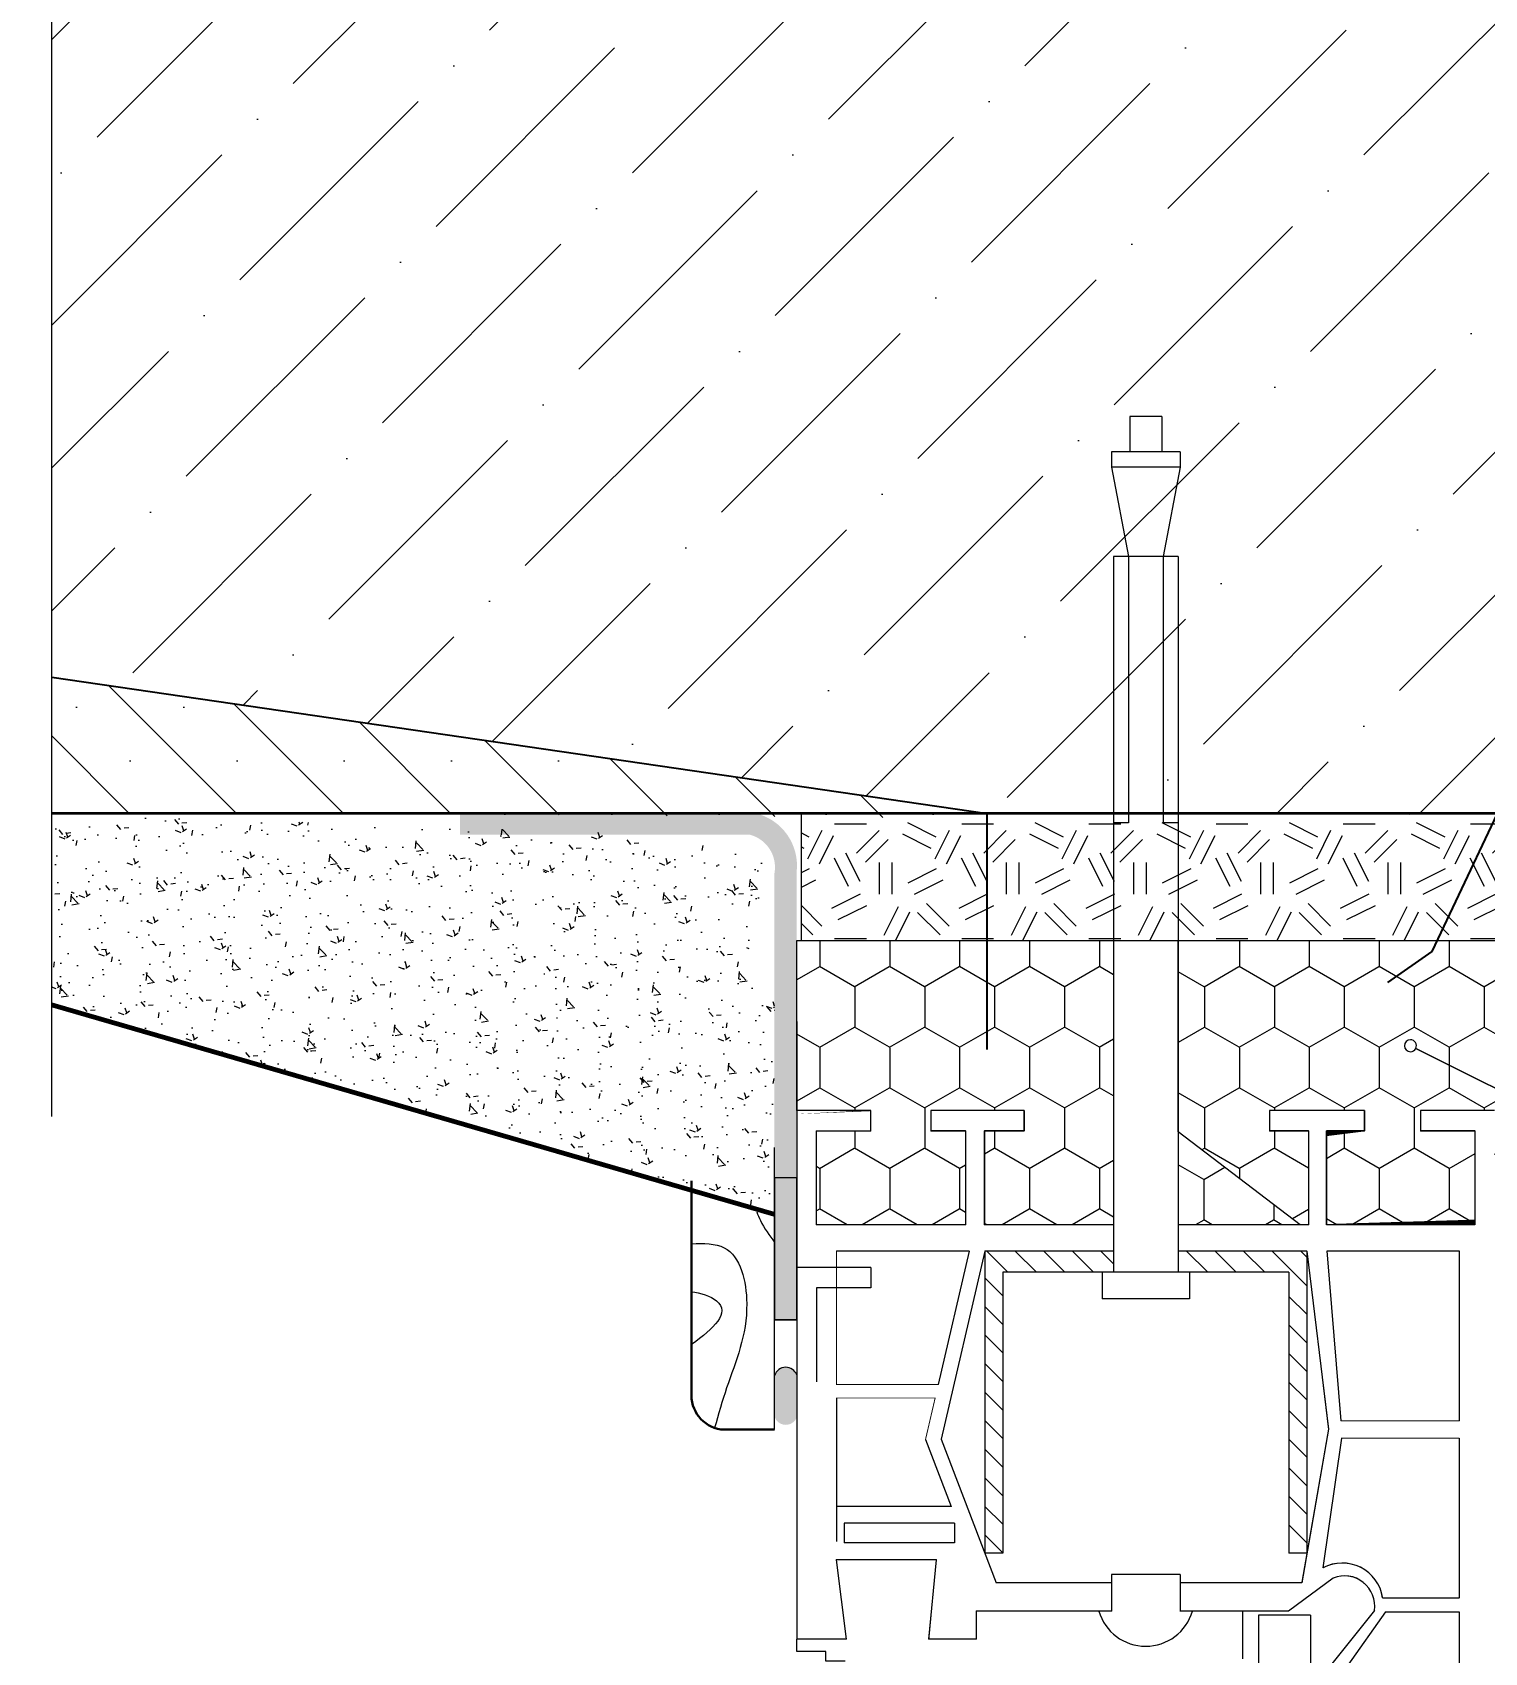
# Model space of a CAD drawing. Header units: millimetres. Extents: x -136099598 to 11807193, y 0 to 779331.
# Drawn here: x 728210 to 730851, y 209261 to 212207 of the extents above; entities that cross this region are included whole.
import ezdxf
from ezdxf import colors
from ezdxf.entities.mleader import LeaderData, LeaderLine
from ezdxf.math import Vec2, Vec3

# ---------------------------------------------------------------- set-up
doc = ezdxf.new("R2010")
doc.units = ezdxf.units.MM
doc.header["$MEASUREMENT"] = 0
doc.layers.get('0').update_dxf_attribs({"color": 250, "lineweight": 9})
doc.layers.add('!!_для разрезов', color=7, linetype='Continuous')
doc.layers.add('Тонкая', color=7, linetype='Continuous')
for name, color, linetype, lineweight in [('+АР_Размеры', 252, 'Continuous', 9), ('_Линии для надписей', 5, 'Continuous', 9), ('_Штриховки', 250, 'Continuous', 13), ('АР_Отметки', 250, 'Continuous', 15), ('АР_Тонкие', 250, 'Continuous', 5), ('Рисунок', 6, 'Continuous', 35)]:
    doc.layers.add(name, color=color, linetype=linetype, lineweight=lineweight)
doc.styles.add('ISOCPEUR', font='isocpeur.ttf', dxfattribs={"width": 0.7})
doc.styles.add('Архитект', font='isocpeur.ttf', dxfattribs={"width": 0.8, "oblique": 8})
pattern_1 = [(270, (3836507.613060115, 2311564.631555776), (-63.60792787741789, -110.1721891731625), [73.44812611544162, -146.8962522308832]), (150, (3836507.613060115, 2311564.631555776), (-63.6079506757947, 110.1721760105135), [73.44812611544165, -146.8962522308833]), (210, (3836507.613060115, 2311564.631555776), (-127.2158785532126, -1.31626489917398e-05), [-146.8962522308833, 73.44812611544164])]
pattern_2 = [(135, (1630519.890746716, -151023.6521776656), (25.96783402083678, 25.96783402083678), [])]

# ---------------------------------------------------------------- blocks, each defined once
blk = doc.blocks.new('_DotSmall')
at = {"color": 0, "linetype": 'ByBlock', "const_width": 0.5}
blk.add_lwpolyline([(-0.0625, 0, 1), (0.0625, 0, 1)], format="xyb", close=True, dxfattribs=at)

msp = doc.modelspace()

# ---------------------------------------------------------------- hatches: boundary and pattern name
at = {"layer": '!!_для разрезов', "linetype": 'Continuous', "lineweight": 18}
h = msp.add_hatch(dxfattribs=at)
h.set_pattern_fill('SACNCR', color=253, scale=57.8331701696391, angle=7.016709298534877e-15)
h.set_pattern_definition([(135, (1694585.744162425, -921542.336077366), (97.3793775781379, 97.37937757813788), []), (135, (1694488.364670494, -921542.336077366), (97.3793775781379, 97.37937757813788), [0, -137.7152364664531])])
h.paths.add_polyline_path([(727886.3988712018, 210786.7098110981), (727886.3988712018, 211086.6591351835), (727054.831874294, 211207.7352899332), (727056.7164387791, 210786.7098110981)])
h.paths.add_polyline_path([(728245.0312343133, 211034.4422631142), (728245.0312343133, 210786.7098110984), (728831.169118237, 210786.7098110981), (729946.4903827752, 210777.7456883978), (729946.4903827752, 210786.7098110981)])
h = msp.add_hatch()
h.set_pattern_fill('AR-CONC', scale=0.578331701696391, angle=180, style=0)
h.set_pattern_definition([(130, (3835161.538818704, 2299670.944540394), (-105.3631696434527, -9.218078463198156), [11.01721891731624, -121.1894080904787]), (184.9999999999999, (3835161.538818704, 2299670.944540394), (20.38204351909726, 110.4941133984508), [8.813775133853005, -96.95152647238305]), (79.549, (3835152.758586809, 2299670.176371311), (-84.98150703999897, 101.275532062545), [9.363190250464568, -102.9950927551102]), (133.8158, (3835161.538818704, 2299700.32379084), (-156.773603013371, -24.31441105661179), [16.52582837597437, -181.784112135718]), (83.3644, (3835148.474363398, 2299698.297605724), (-137.2983949087879, 143.0940427810676), [14.0447853756968, -154.4926391326646]), (188.8159999999999, (3835161.538818704, 2299700.32379084), (-137.2986096709334, 143.0937894547496), [13.22066270077952, -145.4272897085747]), (159, (3835146.849193483, 2299692.978978229), (-87.68369145769101, -59.14339134866303), [11.01721891731624, -121.1894080904787]), (214, (3835146.849193483, 2299692.978978229), (-35.74207222258333, 106.5217398795181), [8.813775133852994, -96.95152647238291]), (108.5486, (3835139.542261596, 2299688.050377634), (-123.4255222771582, 47.3785857107588), [9.363190250464564, -102.9950927551102]), (142.5, (3835161.538818704, 2299670.944540394), (-1.786237173779766, 48.90085951851511), [0, -95.77635645453589, 0, -98.42048899469182, 0, -97.31876710296017]), (172.5, (3835161.538818704, 2299670.944540394), (-38.64392912636365, 57.93760231148565), [0, -56.11436835219733, 0, -93.5729126710725, 0, -37.09130368829798]), (212.5, (3835194.296682953, 2299670.944540394), (-78.41633963688317, -3.313114261865813), [0, -36.72406305772081, 0, -114.5790767400889, 0, -152.0376210589641]), (222.4999999999999, (3835208.986308177, 2299670.944540394), (-85.6678015418692, 14.7049458274755), [0, -47.74128197503705, 0, -76.09225865559753, 0, -107.9687453896992])])
h.paths.add_polyline_path([(728245.0312343133, 210438.6058944619), (729559.9073502305, 210057.6134042055), (729559.9073502305, 210452.8694214427), (729505.1921552221, 210497.9675625679), (729548.4074805228, 210713.5801442353), (729260.3612888189, 210751.2225442873), (728245.0312343133, 210786.7098110981)])
for points in [[(729559.637787262, 210678.1805280832), (729559.637787262, 210123.5585425127), (729599.9993248022, 210123.5585425129), (729599.9993248022, 210337.1915726323), (729599.9993248065, 210680.4839277643, 0.3762167090353287), (729526.3675886765, 210786.7098110981), (728987.3322619381, 210786.7098110981), (728987.3322619381, 210748.0099078897), (729514.8338037834, 210748.0099078897, -0.3911648548225131)], [(729559.9073502305, 210123.8286003649), (729559.9073502305, 209866.0689276359), (729600.268887775, 209866.0689276359), (729600.268887775, 210123.8286003649)], [(729559.9073502305, 209689.3971940224, 0.6975752236174447), (729600.2688877729, 209688.6628636211), (729600.2688877729, 209765.8165103826, 0.6975752236097307), (729559.9073502305, 209765.0821799813)]]:
    msp.add_hatch(color=256).paths.add_polyline_path(points)
at = {"ltscale": 100}
h = msp.add_hatch(dxfattribs=at)
h.set_pattern_fill('HONEY', color=256, scale=23.13326806785564, angle=270, style=0)
h.set_pattern_definition(pattern_1)
h.paths.add_polyline_path([(729600.268887775, 210555.3771304197), (729600.268887775, 210408.357515721), (729600.268887775, 210246.2396238376), (729735.0289505916, 210246.239623838), (729735.0289505916, 210209.4925070295), (729635.8794744456, 210209.4925070295), (729635.8794744456, 210038.6688990816), (729907.2278359074, 210038.6688990816), (729907.2278359074, 210209.4925070289), (729843.8182156301, 210209.4925070289), (729843.8182156301, 210246.2396238376), (730014.0226618624, 210246.2396238365), (730014.0226618624, 210209.4925070295), (729941.8719814192, 210209.4925070289), (729941.8719814192, 210038.6688990816), (730176.4278663843, 210038.6688990816), (730176.4278663843, 210555.3771304197)])
h = msp.add_hatch(dxfattribs=at)
h.set_pattern_fill('HONEY', color=256, scale=23.13326806785564, angle=270, style=0)
h.set_pattern_definition(pattern_1)
h.paths.add_polyline_path([(730993.8277942856, 210555.3771304197), (730993.8277942856, 210225.6124372593), (730726.2965923052, 210359.5147331657, 0.5576704513889396), (730716.5511728103, 210375.290360334, 1.793173723821583), (730726.2965923052, 210359.5147331654), (730993.8277942856, 210225.612437259), (730993.8277942856, 210115.4251504061), (730869.2553755345, 210115.4251504061), (730869.2553755345, 210246.2396238372), (730734.9569884285, 210246.2396238372), (730734.9569884285, 210209.4925070284), (730833.5832321022, 210209.4925070284), (730833.5832321001, 210038.6688990819), (730563.632209132, 210038.6688990822), (730563.632209134, 210209.4925070289), (730632.7235185165, 210209.4925070284), (730632.7235185165, 210246.2396238383), (730459.9152212616, 210246.2396238378), (730459.9152212616, 210209.4925070289), (730531.1548616332, 210209.4925070289), (730531.1548616332, 210038.6688990822), (730516.2091261519, 210038.6688990819), (730294.1367061974, 210207.4454411574), (730294.1367061974, 210555.3771304194)])
h = msp.add_hatch(dxfattribs=at)
h.set_pattern_fill('HONEY', color=256, scale=23.13326806785564, angle=270, style=0)
h.set_pattern_definition([(270, (1630519.890746716, -151023.6521776656), (-63.60792787741789, -110.1721891731625), [73.44812611544162, -146.8962522308832]), (150, (1630519.890746716, -151023.6521776656), (-63.6079506757947, 110.1721760105135), [73.44812611544165, -146.8962522308833]), (210, (1630519.890746716, -151023.6521776656), (-127.2158785532126, -1.31626489888285e-05), [-146.8962522308833, 73.44812611544164])])
h.paths.add_polyline_path([(730294.1367061974, 210038.6688990822), (730294.1367061974, 210207.4454411576), (730516.2091261498, 210038.6688990822)])
at = {"linetype": 'Continuous'}
h = msp.add_hatch(dxfattribs=at)
h.set_pattern_fill('ANSI31', color=256, scale=11.56663403392782, angle=180, style=0)
h.set_pattern_definition(pattern_2)
h.paths.add_polyline_path([(729942.469082007, 209441.5766963479), (729975.0572316756, 209441.576696349), (729975.0572316778, 209952.4054758326), (730176.4278663843, 209952.4054758326), (730176.4278663843, 209990.927224427), (729942.469082007, 209990.927224427)])
h = msp.add_hatch(dxfattribs=at)
h.set_pattern_fill('ANSI31', color=256, scale=11.56663403392782, angle=180, style=0)
h.set_pattern_definition(pattern_2)
h.paths.add_polyline_path([(730528.0954905746, 209990.927224427), (730294.1367061974, 209990.927224427), (730294.1367061974, 209952.4054758326), (730495.507340906, 209952.4054758326), (730495.507340906, 209441.5766963484), (730528.0954905746, 209441.5766963484)])
at = {"layer": '_Штриховки'}
h = msp.add_hatch(dxfattribs=at)
h.set_pattern_fill('ANSI36', color=256, scale=57.8331701696391, angle=90, style=0)
h.set_pattern_definition([(225, (742544.4551627224, 312966.1401426559), (-357.0577177865056, -97.37937757813788), [459.0507882215102, -91.81015764430201, 0, -91.81015764430201])])
h.paths.add_polyline_path([(727886.3988712018, 211088.8508101828), (727886.3988712018, 212696.8081285732), (728178.8145040638, 212696.8081285732), (727593.9832383356, 212929.9405601445), (727886.3988712018, 212929.9405601445), (727886.3988712018, 217350.8267686598), (727043.6597176851, 217350.8267686598), (727043.6597176808, 211212.4501980652)])
h.paths.add_polyline_path([(728245.0312343133, 212696.8081285732), (728245.0312343133, 211036.2523989542), (729946.4903827752, 210786.7098110981), (730874.7846958019, 210786.7098110981), (731565.8191475249, 212179.3325487831), (731565.8191475355, 213399.4891977951), (730032.7915546445, 213399.4891977951), (729946.042152584, 213486.2385998796), (730032.7915546637, 213572.9880019641), (731565.8191475355, 213572.9880019641), (731565.8191475355, 219166.4270603726), (728245.0312343133, 219166.4270603726), (728245.0312343133, 212929.9405601445), (727952.6156014471, 212929.9405601445), (728537.4468671753, 212696.8081285732)])
h = msp.add_hatch(dxfattribs=at)
h.set_pattern_fill('GEOL2', color=256, scale=231.3326806785564, angle=90, style=0, pattern_type=2)
h.set_pattern_definition([(270, (695535.6955830411, 231285.9768209445), (-231.3326806785564, -231.3326806785563), [57.83317016963908, -173.4995105089172]), (270, (695512.5623149909, 231285.9768209445), (-231.3326806785564, -231.3326806785563), [57.83317016963908, -173.4995105089172]), (180, (695489.4290469046, 231147.1772125373), (-231.3326806785564, 231.3326806785563), [57.8331701696391, -173.4995105089173]), (180, (695489.4290469046, 231124.0439444685), (-231.3326806785564, 231.3326806785563), [57.8331701696391, -173.4995105089173]), (225, (695512.5623149909, 231112.4773104355), (-231.3326806829574, -1.151851331320359e-14), [57.83317016963906, -269.3206441797905]), (225, (695528.7556026382, 231096.2840227881), (-231.3326806829574, -1.151851331320359e-14), [57.83317016963906, -269.3206441797905]), (135, (695408.4626086673, 231170.3104806053), (-1.15185133132036e-14, 231.3326806829573), [57.83317016963908, -269.3206441797906]), (135, (695392.26932102, 231154.1171929578), (-1.15185133132036e-14, 231.3326806829573), [57.83317016963908, -269.3206441797906]), (243.4349488, (695408.4626086673, 231112.4773104355), (-9.254800312412962e-08, -231.3326806785781), [57.83317016963887, -459.4424291292455]), (243.4349488, (695429.2825499456, 231103.2240032073), (-9.254800312412962e-08, -231.3326806785781), [57.83317016963887, -459.4424291292455]), (243.4349488, (695315.9295363966, 231205.0103827071), (-9.254800312412962e-08, -231.3326806785781), [57.83317016963887, -459.4424291292455]), (243.4349488, (695336.749477675, 231195.7570754799), (-9.254800312412962e-08, -231.3326806785781), [57.83317016963887, -459.4424291292455]), (206.56505118, (695477.862412871, 231228.143650775), (-231.3326806785781, -1.179764019254149e-08), [57.83317016963896, -459.4424291292463]), (206.56505118, (695489.4290469046, 231207.3237095138), (-231.3326806785781, -1.179764019254149e-08), [57.83317016963896, -459.4424291292463]), (206.56505118, (695396.8959746509, 231253.5902456496), (-231.3326806785781, -1.179764019254149e-08), [57.83317016963896, -459.4424291292463]), (206.56505118, (695385.3293406173, 231274.4101869107), (-231.3326806785781, -1.179764019254149e-08), [57.83317016963896, -459.4424291292463]), (153.4349488, (695376.0760333725, 231080.0907351407), (-231.3326806785781, 9.254808017339008e-08), [57.83317016963905, -459.4424291292471]), (153.4349488, (695385.3293406173, 231100.9106764017), (-231.3326806785781, 9.254808017339008e-08), [57.83317016963905, -459.4424291292471]), (116.56505118, (695477.862412871, 231251.2769188427), (-1.179771724180202e-08, 231.332680678578), [57.83317016963908, -459.4424291292472]), (116.56505118, (695457.0424716288, 231242.0236116156), (-1.179771724180202e-08, 231.332680678578), [57.83317016963908, -459.4424291292472])])
h.paths.add_polyline_path([(729607.9776393811, 210786.7098110981), (729607.9776393811, 210555.3771155882), (730993.8277942835, 210555.3771155882), (730993.8277942835, 210786.7098110981)])

# ---------------------------------------------------------------- linework, layer by layer
at = {"layer": '!!_для разрезов', "color": 251, "linetype": 'Continuous', "lineweight": 18, "elevation": -1.338492306646507e-10}
for points in [[(729946.4903827752, 210786.7098110981), (730714.5647215712, 210785.2541140401), (730874.7846958019, 210786.7098110981), (731525.3359284062, 212163.1392611354), (731565.8191475249, 212179.3325487828), (731565.8191475249, 210786.7098110981), (729946.4903827752, 210786.7098110981)], [(728245.0312343133, 210786.7098110981), (728831.169118237, 210786.7098110981), (728831.169118237, 210786.7098110981), (729946.4903827752, 210786.7098110981), (728245.0312343133, 211034.4422631142)]]:
    msp.add_lwpolyline(points, dxfattribs=at)
at = {"layer": '+АР_Размеры', "ltscale": 100, "elevation": -1.338492306646507e-10}
msp.add_lwpolyline([(728245.0312343133, 210235.5217809288), (728245.0312343133, 212696.8081285729), (728537.4468671753, 212696.8081285729), (727952.6156014471, 212929.9405601445), (728245.0312343133, 212929.9405601445), (728245.0312343133, 219182.5350347877)], dxfattribs=at)
for p, q in [((730206.0920698717, 211508.3747975348), (730206.0920698717, 211444.1106890097)), ((730264.47250271, 211508.3747975348), (730206.0920698717, 211508.3747975348)), ((730264.47250271, 211508.3747975348), (730264.47250271, 211444.1106890097)), ((730172.7344606791, 211444.1106890097), (730172.7344606791, 211416.5936972955)), ((730297.8301119024, 211444.1106890097), (730172.7344606791, 211444.1106890097)), ((730297.8301119024, 211444.1106890097), (730297.8301119024, 211416.5936972955)), ((730172.7344606791, 211416.5936972955), (730203.7036675143, 211253.5825488205)), ((730297.8301119024, 211416.5936972955), (730172.7344606791, 211416.5936972955)), ((730297.8301119024, 211416.5936972955), (730266.8609050673, 211253.5825488205)), ((730176.4278663843, 211253.5825488205), (730176.4278663843, 209952.405475832)), ((730294.1367061974, 211253.5825488205), (730176.4278663843, 211253.5825488205)), ((730203.7036675143, 211253.58254882), (730203.7036675143, 210769.4242412918)), ((730266.8609050673, 211253.58254882), (730266.8609050673, 210769.4242412913)), ((730294.1367061974, 211253.5825488205), (730294.1367061974, 209952.405475832)), ((730203.7036675143, 210769.4242412913), (730176.4278663843, 210769.4242412913)), ((730294.1367061974, 210769.4242412913), (730266.8609050673, 210769.4242412913)), ((729600.268887775, 210408.3575157208), (729600.2688877729, 209285.419298219)), ((730014.0226618624, 210246.2396238372), (729843.8182156301, 210246.2396238378)), ((729843.8182156301, 210246.2396238372), (729843.8182156301, 210209.4925070287)), ((730014.0226618624, 210246.2396238372), (730014.0226618624, 210209.4925070287)), ((730632.7235185165, 210246.2396238378), (730459.9152212616, 210246.2396238378)), ((730459.9152212616, 210246.2396238372), (730459.9152212616, 210209.4925070287)), ((730632.7235185165, 210246.2396238372), (730632.7235185165, 210209.4925070287)), ((730869.2553755345, 210246.2396238372), (730734.9569884285, 210246.2396238378)), ((730734.9569884285, 210246.2396238372), (730734.9569884285, 210209.4925070287)), ((729907.2278359074, 210209.4925070298), (729843.8182156301, 210209.4925070292)), ((729907.2278359074, 210209.4925070287), (729907.2278359074, 210038.6688990816)), ((730014.0226618624, 210209.4925070292), (729941.8719814192, 210209.4925070298)), ((729941.8719814192, 210209.4925070287), (729941.8719814192, 210038.6688990816)), ((730531.1548616332, 210209.4925070287), (730459.9152212616, 210209.4925070287)), ((730531.1548616332, 210209.4925070287), (730531.1548616332, 210038.6688990816)), ((730632.7235185165, 210209.4925070281), (730563.632209132, 210209.4925070287)), ((730563.632209132, 210209.4925070287), (730563.632209132, 210038.6688990816)), ((730833.5832321022, 210209.4925070287), (730734.9569884264, 210209.4925070281)), ((730833.5832321022, 210209.4925070287), (730833.5832321022, 210038.6688990816)), ((729559.9073502305, 209666.5432003102), (729559.9073502305, 210179.4485029645)), ((729559.9073502305, 209666.5432003102), (729559.9073502305, 210179.4485029645)), ((729907.2278359074, 210038.6688990816), (729635.8794744456, 210038.6688990816)), ((730176.4278663843, 210038.6688990816), (729941.8719814192, 210038.6688990816)), ((730531.1548616332, 210038.6688990822), (730294.1367061974, 210038.6688990816)), ((730833.5832321022, 210038.6688990816), (730563.632209132, 210038.6688990822)), ((729913.9005888808, 209990.9272244266), (729672.2348979327, 209990.9272244266)), ((729913.9005888808, 209990.9272244266), (729857.616877547, 209748.3534175495)), ((729942.469082007, 209990.9272244266), (729863.0793263803, 209648.7700568725)), ((729942.469082007, 209990.9272244266), (729942.469082007, 209441.5766963484)), ((730176.4278663843, 209990.9272244266), (729942.469082007, 209990.9272244272)), ((730528.0954905746, 209990.9272244262), (730294.1367061974, 209990.9272244266)), ((730528.0954905746, 209990.9272244262), (730528.0954905746, 209441.5766963484)), ((730528.0954905746, 209990.9272244262), (730567.3687045684, 209666.8631418614)), ((730590.5017356344, 209682.3452743392), (730564.8818113946, 209991.0802099255)), ((730564.8818113946, 209991.0802099255), (730805.4333249531, 209991.0802099255)), ((730805.4333249531, 209991.0802099255), (730805.4333249531, 209682.3452743397)), ((729735.0289505916, 209960.7831645902), (729600.2688877729, 209960.7831645896)), ((729735.0289505916, 209960.7831645896), (729735.0289505916, 209924.0360477811)), ((730495.507340906, 209952.4054758323), (729975.0572316778, 209952.4054758323)), ((729975.0572316778, 209952.4054758323), (729975.0572316756, 209441.5766963484)), ((730156.0341112162, 209952.4054758328), (730156.0341112162, 209903.878475616)), ((730314.5304613656, 209952.4054758328), (730314.5304613656, 209903.878475616)), ((730495.507340906, 209952.4054758323), (730495.507340906, 209441.5766963484)), ((729735.0289505916, 209924.0360477815), (729635.8794744456, 209924.0360477811)), ((729635.8794744456, 209924.0360477811), (729635.8794744456, 209753.2124398338)), ((730314.5304613656, 209903.878475616), (730156.0341112162, 209903.878475616)), ((729600.2688877729, 209866.0689276361), (729559.9073502305, 209866.0689276359)), ((729672.2348979327, 209723.7329512777), (729672.2348979327, 209526.6876288406)), ((729672.2348979327, 209705.470765179), (729672.2348979327, 209462.8969583021)), ((730567.3687045684, 209666.8631418614), (730518.7487892292, 209387.9603785392)), ((729834.3576024817, 209648.1096567184), (729880.882573632, 209526.6876288406)), ((729863.0793263803, 209648.7700568725), (729963.0131108203, 209387.9603785403)), ((730591.1357702808, 209650.7384702888), (730557.3657307861, 209414.8144330934)), ((730805.4333249531, 209650.7384702888), (730805.4333249531, 209360.5045810238)), ((729880.882573632, 209526.6876288406), (729672.2348979327, 209526.6876288406)), ((729887.006439671, 209495.8763493839), (729686.614557477, 209495.8763493839)), ((729686.614557477, 209495.8763493839), (729686.614557477, 209460.699883696)), ((729887.006439671, 209495.8763493842), (729887.006439671, 209460.6998836965)), ((729887.006439671, 209460.699883696), (729686.614557477, 209460.6998836965)), ((729975.0572316778, 209441.576696349), (729942.469082007, 209441.5766963484)), ((730528.0954905746, 209441.5766963484), (730495.507340906, 209441.576696349)), ((729854.1720629572, 209429.7560168086), (729671.9578925056, 209429.7560168086)), ((729671.9578925056, 209429.7560168086), (729689.9475502835, 209285.419298219)), ((729840.6418867249, 209285.4192982195), (729854.1720629572, 209429.7560168086)), ((730172.765239059, 209402.8509670868), (730172.765239059, 209336.1594886491)), ((730297.7993335227, 209402.8509670868), (730172.765239059, 209402.8509670868)), ((730297.7993335227, 209402.8509670868), (730297.7993335227, 209336.1594886491)), ((730172.765239059, 209387.9603785392), (729963.0131108203, 209387.9603785403)), ((730518.7487892292, 209387.9603785392), (730297.7993335227, 209387.9603785387)), ((730576.1036090618, 209396.4561732389), (730494.6517019151, 209336.1594886491)), ((730665.8903017468, 209360.5045810238), (730805.4333249531, 209360.5045810238)), ((730172.765239059, 209336.1594886497), (729926.3843001621, 209336.1594886491)), ((729926.3843001621, 209336.1594886491), (729926.3843001621, 209285.4192982195)), ((730494.6517019151, 209336.1594886491), (730297.7993335227, 209336.1594886497)), ((730651.0797448698, 209337.3119794063), (730568.9630246989, 209234.6077145552)), ((730670.9502675614, 209334.6602307607), (730602.7330641937, 209237.9224003616)), ((730670.9502675614, 209334.6602307607), (730805.4333249531, 209334.6602307607)), ((730805.4333249531, 209334.6602307607), (730805.4333249531, 209138.1554570854)), ((729689.9475502835, 209285.4192982195), (729600.2688877729, 209285.419298219)), ((729926.3843001621, 209285.4192982195), (729840.6418867249, 209285.419298219))]:
    msp.add_line(p, q)
at = {"ltscale": 100}
msp.add_line((729600.268887775, 210301.3979270984), (729600.268887775, 210555.3771304194), dxfattribs=at)
at = {"lineweight": 30}
for p, q in [((729408.8766041478, 209734.1668703868), (729408.8766041478, 210118.9212471895)), ((729559.9073502305, 209666.5432003102), (729462.0370235975, 209666.5432003102))]:
    msp.add_line(p, q, dxfattribs=at)
at = {"lineweight": 15}
for p, q in [((730411.4897782876, 209249.2970687993), (730411.4897782876, 209336.1594886497)), ((730534.678977129, 209329.1481503049), (730534.678977129, 209224.1385088728))]:
    msp.add_line(p, q, dxfattribs=at)
at = {"color": 7, "elevation": -1.338492306646507e-10}
msp.add_lwpolyline([(729843.8182156301, 210246.2396238372), (729843.8182156301, 210209.4925070287), (729907.2278359074, 210209.4925070287), (729907.2278359074, 210038.6688990816), (729635.8794744456, 210038.6688990816), (729635.8794744456, 210209.4925070292), (729735.0289505916, 210209.4925070292), (729735.0289505916, 210246.2396238378), (729600.268887775, 210246.2396238372), (729600.268887775, 210408.3575157208), (729600.268887775, 210555.3771304194), (730176.4278663843, 210555.3771304194), (730176.4278663843, 210038.6688990816), (729941.8719814192, 210038.6688990816), (729941.8719814192, 210209.4925070287), (730014.0226618624, 210209.4925070292), (730014.0226618624, 210246.2396238362), (729843.8182156301, 210246.2396238372)], close=True, dxfattribs=at)
msp.add_lwpolyline([(730869.2553755345, 210246.2396238372), (730734.9569884285, 210246.2396238372), (730734.9569884285, 210209.4925070281), (730833.5832321022, 210209.4925070281), (730833.5832321001, 210038.6688990816), (730563.632209132, 210038.6688990822), (730563.632209134, 210209.4925070287), (730632.7235185165, 210209.4925070281), (730632.7235185165, 210246.2396238378), (730459.9152212616, 210246.2396238372), (730459.9152212616, 210209.4925070287), (730531.1548616332, 210209.4925070287), (730531.1548616332, 210038.6688990822), (730516.2091261519, 210038.6688990822), (730294.1367061974, 210207.4454411574), (730294.1367061974, 210555.3771304194), (730294.1367061974, 210555.3771304194), (730993.8277942835, 210555.3771304194)], dxfattribs=at)
at = {"elevation": -1.338492306646507e-10}
for points, const_width in [([(729559.9073502305, 210057.6134042055), (728245.0312343133, 210438.6058944619)], 8.674975525445864), ([(730172.765239059, 209387.9603785392), (730172.765239059, 209336.1594886497), (729926.3843001621, 209336.1594886491), (729926.3843001621, 209285.4192982195), (729840.6418867249, 209285.419298219), (729854.1720629572, 209429.7560168086), (729671.9578925056, 209429.7560168086), (729689.9475502835, 209285.419298219), (729600.2688877729, 209285.419298219), (729600.2688877686, 210246.2396238372), (729735.0289505916, 210246.2396238378), (729735.0289505916, 210209.4925070292), (729635.8794744456, 210209.4925070292), (729635.8794744456, 210038.6688990816), (729907.2278359074, 210038.6688990816), (729907.2278359074, 210209.4925070287), (729843.8182156301, 210209.4925070287), (729843.8182156301, 210246.2396238372), (730014.0226618624, 210246.2396238362), (730014.0226618624, 210209.4925070292), (729941.8719814192, 210209.4925070287), (729941.8719814192, 210038.6688990816), (730176.4278663843, 210038.6688990816), (730176.4278663843, 209990.9272244266), (729942.469082007, 209990.9272244272), (729863.0793263803, 209648.7700568725), (729963.0131108203, 209387.9603785403), (730172.765239059, 209387.9603785392)], 1.734995105089173), ([(729913.9005888808, 209990.9272244266), (729857.616877547, 209748.35341755), (729672.2348979327, 209748.35341755), (729672.2348979327, 209990.9272244266), (729913.9005888808, 209990.9272244266)], 1.734995105089173), ([(730805.4333249531, 209991.0802099255), (730805.4333249531, 209682.3452743397), (730590.5017356344, 209682.3452743392), (730564.8818113946, 209991.0802099255), (730805.4333249531, 209991.0802099255)], 1.734995105089173), ([(729851.9042606952, 209723.7329512783), (729834.3576024817, 209648.1096567184), (729880.882573632, 209526.6876288406), (729672.2348979327, 209526.6876288406), (729672.2348979327, 209723.7329512777), (729851.9042606952, 209723.7329512783)], 1.734995105089173), ([(729887.006439671, 209495.8763493842), (729887.006439671, 209460.699883696), (729686.614557477, 209460.699883696), (729686.614557477, 209495.8763493839), (729887.006439671, 209495.8763493842)], 1.734995105089173)]:
    msp.add_lwpolyline(points, dxfattribs=dict(at, const_width=const_width))
at = {"color": 7, "elevation": -1.338492306646507e-10}
msp.add_lwpolyline([(730993.8277942856, 210225.6124372587), (730726.2965923052, 210359.5147331657, 0.5576704513889394), (730716.5511728103, 210375.290360334, 1), (730716.5511728103, 210353.4944843262, 0.2839686329144758), (730726.2965923052, 210359.5147331657), (730993.8277942856, 210225.6124372587)], format="xyb", dxfattribs=at)
at = {"const_width": 1.734995105089173, "elevation": -1.338492306646507e-10}
for points in [[(730869.2553755345, 210246.2396238372), (730734.9569884285, 210246.2396238372), (730734.9569884264, 210209.4925070281), (730833.5832321022, 210209.4925070281), (730833.5832321001, 210038.6688990816), (730563.632209132, 210038.6688990822), (730563.632209134, 210209.4925070287), (730632.7235185165, 210209.4925070281), (730632.7235185165, 210246.2396238378), (730459.9152212616, 210246.2396238372), (730459.9152212616, 210209.4925070287), (730531.1548616332, 210209.4925070287), (730531.1548616332, 210038.6688990822), (730294.1367061974, 210038.6688990822), (730294.1367061974, 209990.9272244266), (730528.0954905746, 209990.9272244266), (730567.3687045684, 209666.8631418614), (730518.7487892292, 209387.9603785392), (730297.7993335227, 209387.9603785392), (730297.7993335227, 209336.1594886497), (730494.6517019151, 209336.1594886491), (730576.1036090618, 209396.4561732389, -0.5841303318638631), (730650.6882674652, 209336.8223544079), (730568.9630246989, 209234.6077145552)], [(730805.4333249531, 209650.7384702888), (730805.4333249531, 209360.5045810238), (730665.8903017468, 209360.5045810238, 0.5197370625613196), (730557.3657307861, 209414.8144330923), (730591.1357702808, 209650.7384702888), (730805.4333249531, 209650.7384702888)], [(730805.4333249531, 209334.6602307607), (730805.4333249531, 209138.1554570854), (730653.0144919379, 209094.7976218347, 0.3776576445685745), (730602.7330641937, 209151.8731568115), (730602.7330641937, 209237.9224003616), (730670.9502675614, 209334.6602307607), (730805.4333249531, 209334.6602307607)]]:
    msp.add_lwpolyline(points, format="xyb", dxfattribs=at)
at = {"ltscale": 100, "elevation": -1.338492306646507e-10}
msp.add_lwpolyline([(729600.268887775, 210123.8286003646), (729559.9073502305, 210123.8286003646), (729559.9073502305, 209866.0689276359), (729600.268887775, 209866.0689276359)], close=True, dxfattribs=at)
at = {"lineweight": 15, "elevation": -1.338492306646507e-10}
for points in [[(730534.678977129, 209329.1481503049), (730440.0778114449, 209329.1481503049), (730440.0778114449, 209224.1385088728), (730534.678977129, 209224.1385088728)], [(729688.1797573994, 209244.9692257869), (729652.7772394038, 209244.9692257869), (729652.7772394038, 209263.0261871312), (729600.2688877729, 209263.0261871312), (729600.2688877729, 209285.419298219)]]:
    msp.add_lwpolyline(points, dxfattribs=at)
for centre, radius, start, end in [((729580.2232288069, 209758.0232064215), 21.50730178308172, 21.24496847217176, 160.8396592714525), ((730592.56101178, 209349.5588972705), 74.14170728868704, 8.489718618884169, 118.3400054840957), ((730596.5297485467, 209345.2549462354), 55.12524667541828, 351.7154447943527, 111.7489585302142), ((730234.8390776066, 209361.023619987), 88.66600908958054, 196.2855485769532, 343.7144514230467)]:
    msp.add_arc(centre, radius, start, end)
at = {"lineweight": 30}
msp.add_arc((729471.461806008, 209728.659332972), 62.82706789472189, 174.9708903785127, 261.3724073097367, dxfattribs=at)
for points, knots in [([(729527.4224037619, 210062.1629150092), (729529.340312846, 210056.9397157319), (729537.5155406331, 210037.3031088377), (729550.7841038812, 210018.9346780747), (729559.9073502305, 210006.2776239545)], [188.6180862371303, 188.6180862371303, 188.6180862371303, 188.6180862371303, 203.2060129161962, 243.4210884224385, 243.4210884224385, 243.4210884224385, 243.4210884224385]), ([(729408.8766041478, 210004.1801563277), (729430.5499256719, 210004.8267712271), (729491.8913197408, 210006.656867243), (729524.2626662322, 209869.7522952074), (729479.1077199057, 209768.5192268774), (729457.4420224819, 209694.078712939), (729450.8261620969, 209669.3178579271)], [0, 0, 0, 0, 64.72057442061262, 183.1768266393877, 353.0647291881151, 436.1893834122222, 436.1893834122222, 436.1893834122222, 436.1893834122222]), ([(729408.8766041478, 209916.7649219893), (729424.5357545868, 209916.0194663412), (729492.4203021615, 209890.0385077547), (729449.1697990012, 209850.4083275018), (729408.8766041478, 209820.8333092981)], [32.80519012705408, 32.80519012705408, 32.80519012705408, 32.80519012705408, 75.16895584343087, 182.811299356032, 182.811299356032, 182.811299356032, 182.811299356032])]:
    msp.add_open_spline(points, degree=3, knots=knots)
at = {"layer": '_Линии для надписей', "elevation": -1.338492306646507e-10}
msp.add_lwpolyline([(729607.9776393811, 210786.7098110981), (729607.9776393811, 210555.3771155882), (730993.8277942835, 210555.3771155882), (730993.8277942835, 210786.7098110981)], close=True, dxfattribs=at)
at = {"layer": 'Рисунок'}
msp.add_line((731565.8191475249, 210786.7098110981), (728245.0312343133, 210786.7098110981), dxfattribs=at)
at = {"layer": 'Тонкая', "ltscale": 100}
for p, q in [((730756.1547651511, 210535.7138525618), (731525.3359284062, 212163.1392611354)), ((728245.0312343133, 211034.4422631142), (729946.4903827752, 210786.7098110981)), ((729946.4903827752, 210357.5876884393), (729946.4903827752, 210786.7098110981)), ((730675.1883269118, 210479.0373457955), (730756.1547651511, 210535.7138525618))]:
    msp.add_line(p, q, dxfattribs=at)

# ---------------------------------------------------------------- leaders
at = {"layer": 'АР_Отметки'}
ml = msp.add_multileader_mtext('Standard', dxfattribs=at)
ml.set_content('Л.2', color=256, style='ISOCPEUR')
ml.set_leader_properties(color=256, linetype='Continuous', lineweight=-1)
ml.set_arrow_properties(name='DOTSMALL')
ml.build(insert=Vec2(0, 0))
ml.multileader.update_dxf_attribs({"has_text_frame": 1, "text_left_attachment_type": 4, "text_right_attachment_type": 4, "dogleg_length": 100, "arrow_head_size": 280.8})
ctx = ml.context
ctx.base_point, ctx.char_height, ctx.arrow_head_size, ctx.landing_gap_size, ctx.plane_origin = Vec3(757009.8360340009, 304935.8878450898), 390, 280.8, 78, Vec3(796377.8670744486, 286803.8214562376)
ctx.left_attachment, ctx.right_attachment = 4, 4
notes = []
notes.append((ctx, [(0, (0, 0, 0), (0, 0), (1, 0), 1, [])]))
ctx.mtext.insert, ctx.mtext.width, ctx.mtext.line_spacing_style, ctx.mtext.flow_direction = Vec3(757087.8360340009, 305455.8878450898), 1330.207369077987, 2, 5
at = {"layer": 'АР_Тонкие'}
ml = msp.add_multileader_mtext('Standard', dxfattribs=at)
ml.set_content('\\pxqlsm1;Оконный блок из ПВХ профиля армированного (толщина профиля не менее 70 мм). Профиль ламинированный с двух сторон по RAL 7016.', color=256, style='Архитект')
ml.set_leader_properties()
ml.build(insert=Vec2(0, 0))
ml.multileader.update_dxf_attribs({"text_left_attachment_type": 6, "text_right_attachment_type": 6, "dogleg_length": 100, "arrow_head_size": 250.0000000000422})
ctx = ml.context
ctx.base_point, ctx.char_height, ctx.arrow_head_size, ctx.landing_gap_size, ctx.plane_origin, ctx.plane_x_axis = Vec3(726324.7913369548, 209008.3149006722), 250.0000000000422, 250.0000000000422, 25.00000000000423, Vec3(709542.5921391904, 192732.2341589495), Vec3(-1, 0)
ctx.left_attachment, ctx.right_attachment = 6, 6
notes.append((ctx, [(1, (1, 1, 0), (726424.7913369548, 209008.3149006722), (-1, 0), 100.0000000000169, [(0, [(730192.7403403351, 207691.0158536882)], 0, [])])]))
ctx.mtext.insert, ctx.mtext.width, ctx.mtext.defined_height, ctx.mtext.flow_direction = Vec3(721161.6828979137, 209333.3149006723), 5208.750000000879, 325.0000000000547, 5
for ctx, leaders in notes:
    for number, flags, end, landing, length, lines in leaders:
        leader = LeaderData()
        leader.index, (leader.has_last_leader_line, leader.has_dogleg_vector, leader.attachment_direction) = number, flags
        leader.last_leader_point, leader.dogleg_vector, leader.dogleg_length = Vec3(end), Vec3(landing), length
        for number, points, colour, breaks in lines:
            line = LeaderLine()
            line.index, line.vertices, line.color, line.breaks = number, Vec3.list(points), colors.encode_raw_color(colour), breaks
            leader.lines.append(line)
        ctx.leaders.append(leader)

doc.saveas('drawing.dxf')
